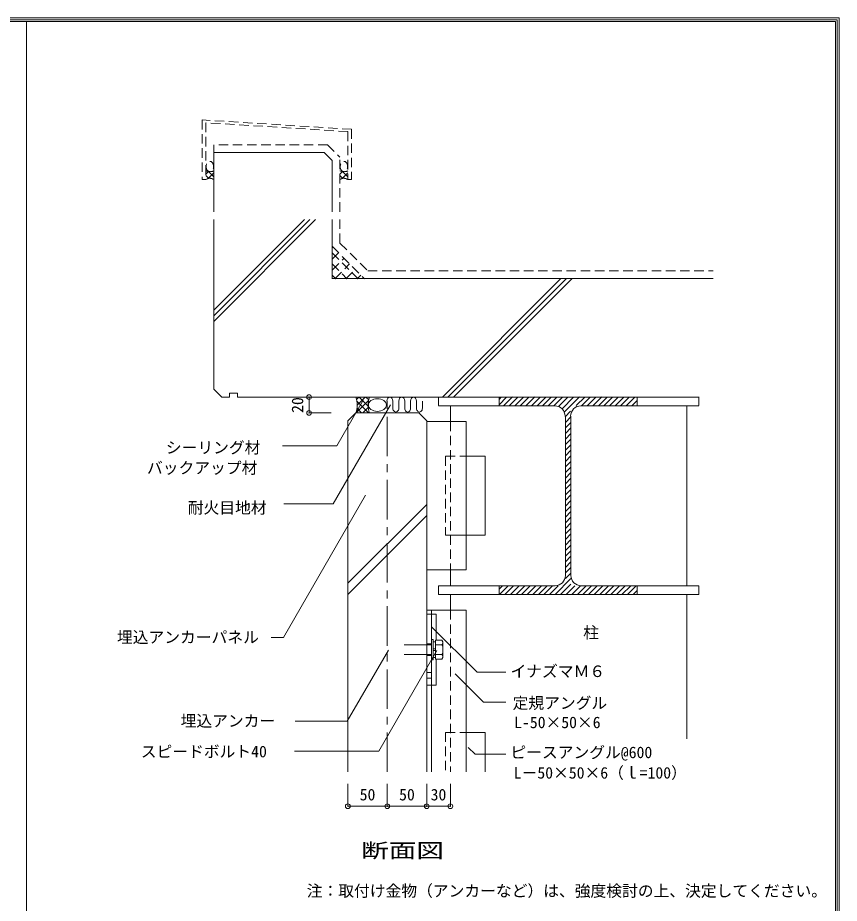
# Model space of a CAD drawing. Units: millimetres at full size, sheet at 1:10. Extents: x -2890 to 2450, y -2020 to 1800.
# Drawn here: x 1408 to 2450, y 678 to 1800 of the extents above; entities that cross this region are included whole.
import ezdxf
from ezdxf.enums import TextEntityAlignment as Align

# ---------------------------------------------------------------- set-up
doc = ezdxf.new("R2010")
doc.units = ezdxf.units.MM
doc.header["$LTSCALE"] = 10
doc.header["$PDMODE"] = 32
doc.header["$PDSIZE"] = 6
for name, pattern in [('CHAIN1', [8, 5, -1, 1, -1]), ('DASHED1', [1.8, 1.2, -0.6]), ('DASHED2', [3, 2, -1])]:
    doc.linetypes.add(name, pattern=pattern)
doc.layers.add('0-0', color=7, linetype='Continuous', lineweight=18)
doc.styles.add('ＭＳ ゴシック', font='')
doc.styles.get('ＭＳ ゴシック').set_extended_font_data('MS Gothic')

msp = doc.modelspace()

# ---------------------------------------------------------------- linework, layer by layer
at = {"layer": '0-0'}
for p, q in [((2450, 1800), (-2890, 1800)), ((2447.5, 1797.5), (-2887.5, 1797.5)), ((2447.5, -1820), (2447.5, 1797.5)), ((2450, -1820), (2450, 1800)), ((2445, 1795), (-2885, 1795)), ((1419, 1795), (1419, -1815)), ((1656.7, 1554.06), (1656.7, 1629.06)), ((1796.7, 1629.06), (1656.7, 1629.06)), ((1796.7, 1629.06), (1806.7, 1619.06)), ((1806.7, 1619.06), (1806.7, 1554.06)), ((1656.7, 1329.06), (1656.7, 1544.06)), ((1771.59, 1544.06), (1656.7, 1429.17)), ((1785.73, 1544.06), (1656.7, 1415.02)), ((1778.66, 1544.06), (1656.7, 1422.09)), ((1806.7, 1544.06), (1806.7, 1469.06)), ((1806.7, 1508.17), (1807.74, 1509.22)), ((1806.7, 1469.35), (2290.17, 1469.35)), ((2096.59, 1469.06), (1946.59, 1319.06)), ((2103.66, 1469.06), (1953.66, 1319.06)), ((2110.73, 1469.06), (1960.73, 1319.06)), ((1656.7, 1329.06), (1666.7, 1319.06)), ((1666.7, 1319.06), (1676.7, 1319.06)), ((1676.7, 1324.06), (1676.7, 1319.06)), ((1686.7, 1319.06), (1836.7, 1319.06)), ((1836.7, 1319.06), (2271.67, 1319.06)), ((1837.15, 1299.06), (1853.07, 1314.98)), ((1837.6, 1316.19), (1840.18, 1318.77)), ((1838.31, 1313.44), (1852.69, 1299.06)), ((1838.68, 1309.08), (1848.66, 1319.06)), ((1841.17, 1319.06), (1852.45, 1307.78)), ((1849.66, 1319.06), (1853.19, 1315.52)), ((1883.77, 1314.16), (1883.77, 1305.16)), ((1891.27, 1305.16), (1891.27, 1314.16)), ((1898.77, 1314.16), (1898.77, 1305.16)), ((1906.27, 1305.16), (1906.27, 1314.16)), ((1913.77, 1314.16), (1913.77, 1305.16)), ((1921.27, 1305.16), (1921.27, 1314.16)), ((1941.67, 1308.35), (1941.67, 1319.35)), ((2018.54, 1316.27), (2021.33, 1319.06)), ((2018.54, 1316.27), (2021.34, 1319.06)), ((2018.54, 1308.06), (2018.54, 1319.06)), ((2018.54, 1309.49), (2028.11, 1319.06)), ((2024.19, 1308.06), (2035.48, 1319.35)), ((2024.48, 1308.35), (2035.18, 1319.06)), ((2031.26, 1308.06), (2042.26, 1319.06)), ((2038.33, 1308.06), (2049.33, 1319.06)), ((2045.4, 1308.06), (2056.4, 1319.06)), ((2052.47, 1308.06), (2063.76, 1319.35)), ((2059.54, 1308.06), (2070.54, 1319.06)), ((2066.61, 1308.06), (2077.61, 1319.06)), ((2073.68, 1308.06), (2084.68, 1319.06)), ((2080.76, 1308.06), (2091.75, 1319.06)), ((2087.83, 1308.06), (2098.82, 1319.06)), ((2094, 1307.16), (2105.9, 1319.06)), ((2098.3, 1304.4), (2112.97, 1319.06)), ((2101.19, 1300.21), (2120.04, 1319.06)), ((2102.55, 1301.57), (2120.33, 1319.35)), ((2116.4, 1308.35), (2127.11, 1319.06)), ((2123.18, 1308.06), (2134.18, 1319.06)), ((2123.47, 1308.35), (2134.18, 1319.06)), ((2130.25, 1308.06), (2141.25, 1319.06)), ((2137.32, 1308.06), (2148.61, 1319.35)), ((2144.4, 1308.06), (2155.39, 1319.06)), ((2151.47, 1308.06), (2162.46, 1319.06)), ((2158.54, 1308.06), (2169.53, 1319.06)), ((2165.61, 1308.06), (2176.61, 1319.06)), ((2172.68, 1308.06), (2183.68, 1319.06)), ((2179.75, 1308.06), (2190.75, 1319.06)), ((2186.82, 1308.06), (2193.54, 1314.78)), ((2193.54, 1308.35), (2193.54, 1319.35)), ((2271.67, 1308.35), (2271.67, 1319.35)), ((1838.35, 1304.92), (1844.2, 1299.06)), ((1845.63, 1299.06), (1852.59, 1306.02)), ((2089.54, 1308.06), (1941.67, 1308.06)), ((1956.67, 1288.06), (1956.67, 1308.35)), ((2122.54, 1308.06), (2271.67, 1308.06)), ((2256.67, 1308.06), (2256.67, 1080.06)), ((1826.67, 1289.06), (1836.67, 1299.06)), ((1836.67, 1299.06), (1916.67, 1299.06)), ((1854.12, 1299.06), (1854.25, 1299.19)), ((2109.25, 1301.21), (2102.25, 1294.21)), ((2102.55, 1093.06), (2102.55, 1295.06)), ((2102.55, 1287.13), (2109.54, 1294.13)), ((2102.55, 1287.13), (2109.54, 1294.13)), ((2109.54, 1093.06), (2109.54, 1295.06)), ((1826.67, 1289.06), (1826.67, 844.06)), ((1976.67, 1288.06), (1926.67, 1288.06)), ((1976.67, 1288.06), (1976.67, 1100.06)), ((2102.55, 1280.06), (2109.54, 1287.06)), ((2102.55, 1272.99), (2109.54, 1279.99)), ((2102.55, 1272.99), (2109.54, 1279.99)), ((2102.55, 1265.92), (2109.54, 1272.92)), ((2102.55, 1258.85), (2109.54, 1265.85)), ((2102.55, 1258.85), (2109.54, 1265.85)), ((2102.55, 1251.78), (2109.54, 1258.78)), ((2102.55, 1244.71), (2109.54, 1251.71)), ((2102.55, 1244.71), (2109.54, 1251.71)), ((2102.55, 1237.64), (2109.54, 1244.64)), ((2102.55, 1230.57), (2109.54, 1237.57)), ((2102.55, 1230.57), (2109.54, 1237.57)), ((2102.55, 1223.49), (2109.54, 1230.49)), ((2102.55, 1216.42), (2109.54, 1223.42)), ((2102.55, 1216.42), (2109.54, 1223.42)), ((2102.55, 1209.35), (2109.54, 1216.35)), ((2102.55, 1202.28), (2109.54, 1209.28)), ((2102.55, 1202.28), (2109.54, 1209.28)), ((2102.55, 1195.21), (2109.54, 1202.21)), ((2102.55, 1188.14), (2109.54, 1195.14)), ((2102.55, 1188.14), (2109.54, 1195.14)), ((1926.67, 1183.2), (1826.67, 1083.2)), ((2102.55, 1181.07), (2109.54, 1188.07)), ((2102.55, 1174), (2109.54, 1181)), ((2102.55, 1174), (2109.54, 1181)), ((1926.67, 1169.06), (1826.67, 1069.06)), ((2102.55, 1166.93), (2109.54, 1173.93)), ((2102.55, 1159.85), (2109.54, 1166.85)), ((2102.55, 1159.85), (2109.54, 1166.85)), ((2102.55, 1152.78), (2109.54, 1159.78)), ((2102.55, 1145.71), (2109.54, 1152.71)), ((2102.55, 1145.71), (2109.54, 1152.71)), ((2102.55, 1138.64), (2109.54, 1145.64)), ((1950.67, 1144.06), (2000.67, 1144.06)), ((2102.55, 1131.57), (2109.54, 1138.57)), ((2102.55, 1131.57), (2109.54, 1138.57)), ((2102.55, 1124.5), (2109.54, 1131.5)), ((2102.55, 1117.43), (2109.54, 1124.43)), ((2102.55, 1117.43), (2109.54, 1124.43)), ((2102.55, 1110.36), (2109.54, 1117.36)), ((1976.67, 1100.06), (1926.67, 1100.06)), ((1956.67, 1100.06), (1956.67, 1080.06)), ((2102.55, 1103.29), (2109.54, 1110.29)), ((2102.55, 1103.29), (2109.54, 1110.29)), ((2102.55, 1096.22), (2109.54, 1103.21)), ((2089.53, 1069.06), (2109.54, 1089.07)), ((2102.55, 1089.14), (2109.54, 1096.14)), ((2102.55, 1089.14), (2109.54, 1096.14)), ((1941.67, 1069.06), (1941.67, 1080.06)), ((2089.54, 1080.06), (1941.67, 1080.06)), ((2018.54, 1069.06), (2018.54, 1080.06)), ((2018.54, 1075.85), (2022.75, 1080.06)), ((2018.54, 1075.85), (2022.75, 1080.06)), ((2018.82, 1069.06), (2029.82, 1080.06)), ((2025.89, 1069.06), (2036.89, 1080.06)), ((2025.89, 1069.06), (2036.89, 1080.06)), ((2032.96, 1069.06), (2043.96, 1080.06)), ((2040.04, 1069.06), (2051.04, 1080.06)), ((2040.04, 1069.06), (2051.04, 1080.06)), ((2047.11, 1069.06), (2058.11, 1080.06)), ((2054.18, 1069.06), (2065.18, 1080.06)), ((2054.18, 1069.06), (2065.18, 1080.06)), ((2061.25, 1069.06), (2072.25, 1080.06)), ((2068.32, 1069.06), (2079.32, 1080.06)), ((2068.32, 1069.06), (2079.32, 1080.06)), ((2075.39, 1069.06), (2086.39, 1080.06)), ((2082.46, 1069.06), (2093.46, 1080.06)), ((2082.46, 1069.06), (2093.46, 1080.06)), ((2096.6, 1069.06), (2109.54, 1082)), ((2096.6, 1069.06), (2109.54, 1082)), ((2103.68, 1069.06), (2114.68, 1080.06)), ((2110.75, 1069.06), (2121.75, 1080.06)), ((2110.75, 1069.06), (2121.75, 1080.06)), ((2117.82, 1069.06), (2128.82, 1080.06)), ((2122.54, 1080.06), (2271.67, 1080.06)), ((2124.89, 1069.06), (2135.89, 1080.06)), ((2124.89, 1069.06), (2135.89, 1080.06)), ((2131.96, 1069.06), (2142.96, 1080.06)), ((2139.03, 1069.06), (2150.03, 1080.06)), ((2139.03, 1069.06), (2150.03, 1080.06)), ((2146.1, 1069.06), (2157.1, 1080.06)), ((2153.17, 1069.06), (2164.17, 1080.06)), ((2153.17, 1069.06), (2164.17, 1080.06)), ((2160.24, 1069.06), (2171.24, 1080.06)), ((2167.31, 1069.06), (2178.31, 1080.06)), ((2167.31, 1069.06), (2178.32, 1080.06)), ((2174.39, 1069.06), (2185.39, 1080.06)), ((2181.46, 1069.06), (2192.46, 1080.06)), ((2181.46, 1069.06), (2192.46, 1080.06)), ((2193.54, 1069.06), (2193.54, 1080.06)), ((1956.67, 1069.06), (1956.67, 1049.47)), ((2188.53, 1069.06), (2193.54, 1074.08)), ((2256.67, 1069.06), (2256.67, 885.88)), ((1926.67, 1044.06), (1938.67, 1044.06)), ((1932.67, 1049.06), (1932.67, 1044.06)), ((1932.67, 1044.06), (1932.67, 954.06)), ((1938.67, 1044.06), (1938.67, 1011.16)), ((1934.97, 1012.06), (1932.67, 1012.06)), ((1934.97, 986.06), (1934.97, 1012.06)), ((1937.97, 1011.16), (1945.76, 1011.16)), ((1937.97, 986.96), (1937.97, 1011.16)), ((1946.97, 1009.06), (1945.76, 1011.16)), ((1932.65, 1005.06), (1897.97, 1005.06)), ((1934.97, 1009.06), (1937.97, 1009.06)), ((1934.97, 1000.06), (1937.97, 1000.06)), ((1945.97, 1005.11), (1937.97, 1005.11)), ((1945.97, 1005.11), (1946.97, 1006.84)), ((1945.97, 1005.11), (1946.97, 1003.38)), ((1946.97, 989.06), (1946.97, 1009.06)), ((1932.65, 993.06), (1897.97, 993.06)), ((1934.97, 998.06), (1937.97, 998.06)), ((1934.97, 989.06), (1937.97, 989.06)), ((1945.97, 993.01), (1937.97, 993.01)), ((1946.97, 989.06), (1945.76, 986.96)), ((1945.97, 993.01), (1946.97, 994.74)), ((1945.97, 993.01), (1946.97, 991.28)), ((1934.97, 986.06), (1932.67, 986.06)), ((1937.97, 986.96), (1945.76, 986.96)), ((1938.67, 986.96), (1938.67, 954.06)), ((1932.67, 954.06), (1932.67, 844.06)), ((1976.67, 894.06), (2000.67, 894.06)), ((2000.67, 894.06), (2000.67, 844.06))]:
    msp.add_line(p, q, dxfattribs=at)
at = {"layer": '0-0', "linetype": 'DASHED1'}
for p, q in [((1641.9, 1670.44), (1641.9, 1594.85)), ((1831.5, 1658.56), (1641.9, 1670.44)), ((1646.69, 1666.92), (1646.69, 1594.85)), ((1826.7, 1655.65), (1646.69, 1666.92)), ((1826.7, 1655.65), (1826.7, 1594.85)), ((1831.5, 1658.56), (1831.5, 1594.85)), ((1800.84, 1639.06), (1656.7, 1639.06)), ((1656.7, 1629.06), (1656.7, 1638.91)), ((1800.84, 1639.06), (1816.7, 1623.2)), ((1816.7, 1554.06), (1816.7, 1623.2)), ((1641.9, 1594.85), (1646.7, 1594.85)), ((1646.7, 1601.79), (1649.88, 1604.98)), ((1646.7, 1599.8), (1650.19, 1596.31)), ((1649.57, 1596.17), (1656.7, 1603.3)), ((1650.02, 1604.96), (1656.7, 1598.28)), ((1816.7, 1601.79), (1819.88, 1604.98)), ((1816.7, 1599.8), (1820.19, 1596.31)), ((1819.57, 1596.17), (1826.7, 1603.3)), ((1820.02, 1604.96), (1826.7, 1598.28)), ((1831.5, 1594.85), (1826.7, 1594.85)), ((1816.7, 1514.41), (1816.7, 1544.06)), ((1806.7, 1510.27), (1847.91, 1469.06)), ((1816.7, 1514.41), (1852.05, 1479.06)), ((1806.7, 1494.03), (1814.82, 1502.15)), ((1806.7, 1502.07), (1839.7, 1469.06)), ((1806.7, 1479.89), (1821.89, 1495.08)), ((1806.7, 1487.92), (1825.56, 1469.06)), ((1810.01, 1469.06), (1828.96, 1488.01)), ((1806.7, 1473.78), (1811.42, 1469.06)), ((1824.15, 1469.06), (1836.03, 1480.94)), ((1838.29, 1469.06), (1843.1, 1473.87)), ((1852.05, 1479.35), (2290.17, 1479.35)), ((1956.67, 1288.06), (1956.67, 1100.06)), ((1950.67, 1244.06), (1976.67, 1244.06)), ((1950.67, 1244.06), (1950.67, 1144.06)), ((1956.67, 1049.06), (1956.67, 844.06)), ((1950.67, 894.06), (1976.67, 894.06)), ((1950.67, 894.06), (1950.67, 844.06))]:
    msp.add_line(p, q, dxfattribs=at)
at = {"layer": '0-0', "color": 4}
for p, q in [((1777.48, 1299.06), (1777.48, 1319.06)), ((1777.48, 1319.06), (1805.61, 1319.06)), ((1845.96, 1315.03), (1812.62, 1257.28)), ((1880.69, 1309.43), (1808.14, 1183.78)), ((1777.48, 1299.06), (1805.61, 1299.06)), ((1743.98, 1257.28), (1812.62, 1257.28)), ((1745.11, 1014.58), (1849.27, 1195)), ((1808.14, 1183.78), (1745.3, 1183.78)), ((1932.96, 1027.85), (1990.5, 970.31)), ((1729.37, 1014.58), (1745.11, 1014.58)), ((1878.09, 998.52), (1825.96, 908.23)), ((1939.43, 997.95), (1865.85, 870.51)), ((1962.91, 968.27), (1998.81, 932.37)), ((1990.5, 970.31), (2026.93, 970.31)), ((2026.93, 932.37), (1998.81, 932.37)), ((1759.92, 908.23), (1825.96, 908.23)), ((1759.14, 870.51), (1865.85, 870.51)), ((1987.98, 866.39), (1979.37, 875)), ((1987.98, 866.39), (2026.93, 866.39)), ((1826.67, 800.54), (1826.67, 829.07)), ((1876.67, 800.54), (1876.67, 829.07)), ((1926.67, 800.54), (1926.67, 829.07)), ((1956.67, 800.54), (1956.67, 829.07)), ((1826.67, 800.54), (1876.67, 800.54)), ((1876.67, 800.54), (1926.67, 800.54)), ((1926.67, 800.54), (1956.67, 800.54))]:
    msp.add_line(p, q, dxfattribs=at)
at = {"layer": '0-0', "color": 4, "linetype": 'CHAIN1'}
msp.add_line((1876.67, 844.06), (1876.67, 1322.15), dxfattribs=at)
at = {"layer": '0-0', "color": 4, "linetype": 'DASHED2'}
for p, q in [((1932.67, 1006.56), (1926.67, 1006.56)), ((1932.67, 991.56), (1926.67, 991.56))]:
    msp.add_line(p, q, dxfattribs=at)
at = {"layer": '0-0', "color": 4, "linetype": 'DASHED1'}
for p, q in [((1932.67, 970.06), (1926.67, 970.06)), ((1932.67, 963.06), (1926.67, 963.06))]:
    msp.add_line(p, q, dxfattribs=at)
at = {"layer": '0-0'}
for points in [[(2200, -2015), (2445, -1820), (2445, 1795)], [(1676.7, 1324.06), (1686.7, 1324.06), (1686.7, 1319.06)], [(1916.67, 1299.06), (1926.67, 1289.06), (1926.67, 844.06)], [(1976.67, 1244.06), (2000.67, 1244.06), (2000.67, 1144.06)], [(1941.67, 1069.06), (2271.67, 1069.06), (2271.67, 1079.99)], [(1926.67, 1049.06), (1976.67, 1049.06), (1976.67, 844.06)], [(1926.67, 1044.06), (1926.67, 954.06), (1938.67, 954.06)]]:
    msp.add_lwpolyline(points, dxfattribs=at)
at = {"layer": '0-0', "linetype": 'DASHED1'}
for centre, radius, start, end in [((1651.7, 1617.85), 13, 247.38477, 292.61523), ((1821.7, 1617.85), 13, 247.38477, 292.61523), ((1651.7, 1587.78), 8.66, 54.73723, 125.26276), ((1821.7, 1587.78), 8.66, 54.73723, 125.26276)]:
    msp.add_arc(centre, radius, start, end, dxfattribs=at)
at = {"layer": '0-0'}
for centre, radius, start, end in [((1812.79, 1309.06), 25.9, 337.28204, 22.71664), ((1879.95, 1309.06), 27.52, 158.69402, 201.30598), ((2089.26, 1295.06), 13, 0, 90), ((2122.25, 1295.06), 13, 90, 180), ((2089.54, 1093.06), 13, 270, 0), ((2122.54, 1093.06), 13, 180, 270)]:
    msp.add_arc(centre, radius, start, end, dxfattribs=at)
at = {"layer": '0-0', "linetype": 'DASHED1'}
for centre in [(1651.7, 1611.35), (1821.7, 1611.35)]:
    msp.add_ellipse(centre, major_axis=(0, 6.5), ratio=0.7304, dxfattribs=at)
at = {"layer": '0-0'}
msp.add_ellipse((1864.17, 1309.06), major_axis=(11.5, 0), ratio=0.6955, dxfattribs=at)
for centre, start_param, end_param in [((1880.02, 1314.16), 4.712389, 7.8539816), ((1895.02, 1314.16), 4.712389, 7.8539816), ((1910.02, 1314.16), 4.712389, 7.8539816), ((1887.52, 1305.16), 1.5707963, 4.712389), ((1902.52, 1305.16), 1.5707963, 4.712389), ((1917.52, 1305.16), 1.5707963, 4.712389)]:
    msp.add_ellipse(centre, major_axis=(0, 5), ratio=0.75, start_param=start_param, end_param=end_param, dxfattribs=at)
at = {"layer": '0-0', "color": 4}
for p in [(1777.48, 1319.06), (1777.48, 1299.06), (1826.67, 800.54), (1876.67, 800.54), (1926.67, 800.54), (1956.67, 800.54)]:
    msp.add_point(p, dxfattribs=at)

# ---------------------------------------------------------------- texts
at = {"layer": '0-0', "style": 'ＭＳ ゴシック'}
msp.add_text('20', height=14.66, rotation=90, dxfattribs=at).set_placement((1774.48, 1299.06), align=Align.BOTTOM_LEFT)
for s, p in [('シーリング材', (1595.82, 1243.41)), ('バックアップ材', (1571.93, 1217.68)), ('耐火目地材', (1623.67, 1167.2)), ('埋込アンカーパネル', (1533.86, 1003.1)), ('柱', (2125.19, 1008.96)), ('イナズマＭ６', (2032.97, 959.9)), ('定規アングル', (2035.66, 919.68)), ('埋込アンカー', (1614.62, 897.04)), ('L-50×50×6', (2037.53, 895.1)), ('スピードボルト40', (1564.04, 858.13)), ('ピースアングル@600', (2032.92, 857.11)), ('L－50×50×6（ｌ=100）', (2037.06, 831.18)), ('50', (1841.67, 803.54)), ('50', (1891.67, 803.54)), ('30', (1931.67, 803.54)), ('注：取付け金物（アンカーなど）は、強度検討の上、決定してください。', (1774.51, 681.58))]:
    msp.add_text(s, height=14.66, dxfattribs=at).set_placement(p, align=Align.BOTTOM_LEFT)
at = {"layer": '0-0', "style": 'ＭＳ ゴシック', "width": 1.4}
msp.add_text('断面図', height=18.33, dxfattribs=at).set_placement((1843.56, 729.77), align=Align.BOTTOM_LEFT)

doc.saveas('drawing.dxf')
